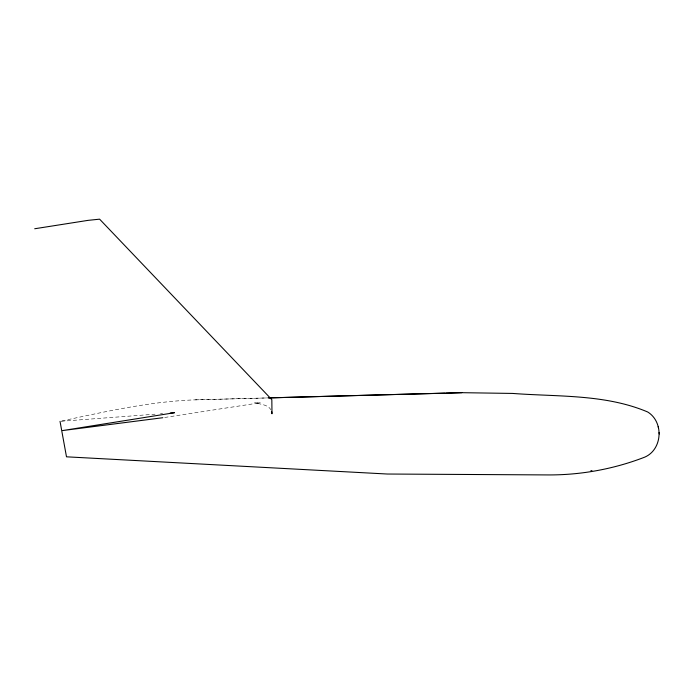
<?xml version="1.0" encoding="UTF-8"?>
<svg xmlns="http://www.w3.org/2000/svg" width="694" height="694" viewBox="0 0 694 694"><rect width="100%" height="100%" fill="white"/><g stroke="black" fill="none" stroke-linecap="round" stroke-linejoin="round"><path stroke-width="0.52" stroke-dasharray="3.47 2.6" d="M61.896 420.937C107.9 411.091 154.233 400.507 201.477 399.692L268.448 397.888M164.695 417.467L260.484 402.711L256.763 403.127L254.412 402.667L258.255 403.119L256.763 403.127C261.681 404.55 267.945 404.828 270.868 409.677M61.115 421.275L155.066 414.179M160.461 413.771L162.622 413.607M195.422 399.857L267.771 397.922"/><path stroke-width="1.04" d="M268.448 397.888L461.805 392.683L512.623 393.429C557.759 396.855 605.237 394.001 647.71 411.993C664.566 422.386 662.319 451.143 643.217 457.728C612.923 469.222 580.54 475.078 548.147 474.93L387.365 474.028L66.494 456.817L60.031 421.362M34.7 228.751L88.095 220.354L99.606 219.165L271.84 399.666L271.979 413.763L271.684 411.655M162.821 417.719L62.599 430.566L174.498 412.713L170.177 413.034M590.889 470.688L591.913 470.61M445.921 393.16L461.805 392.683M268.856 397.896L444.863 393.186M658.25 426.489L658.459 427.946M659.092 432.527L659.3 433.984"/></g></svg>
